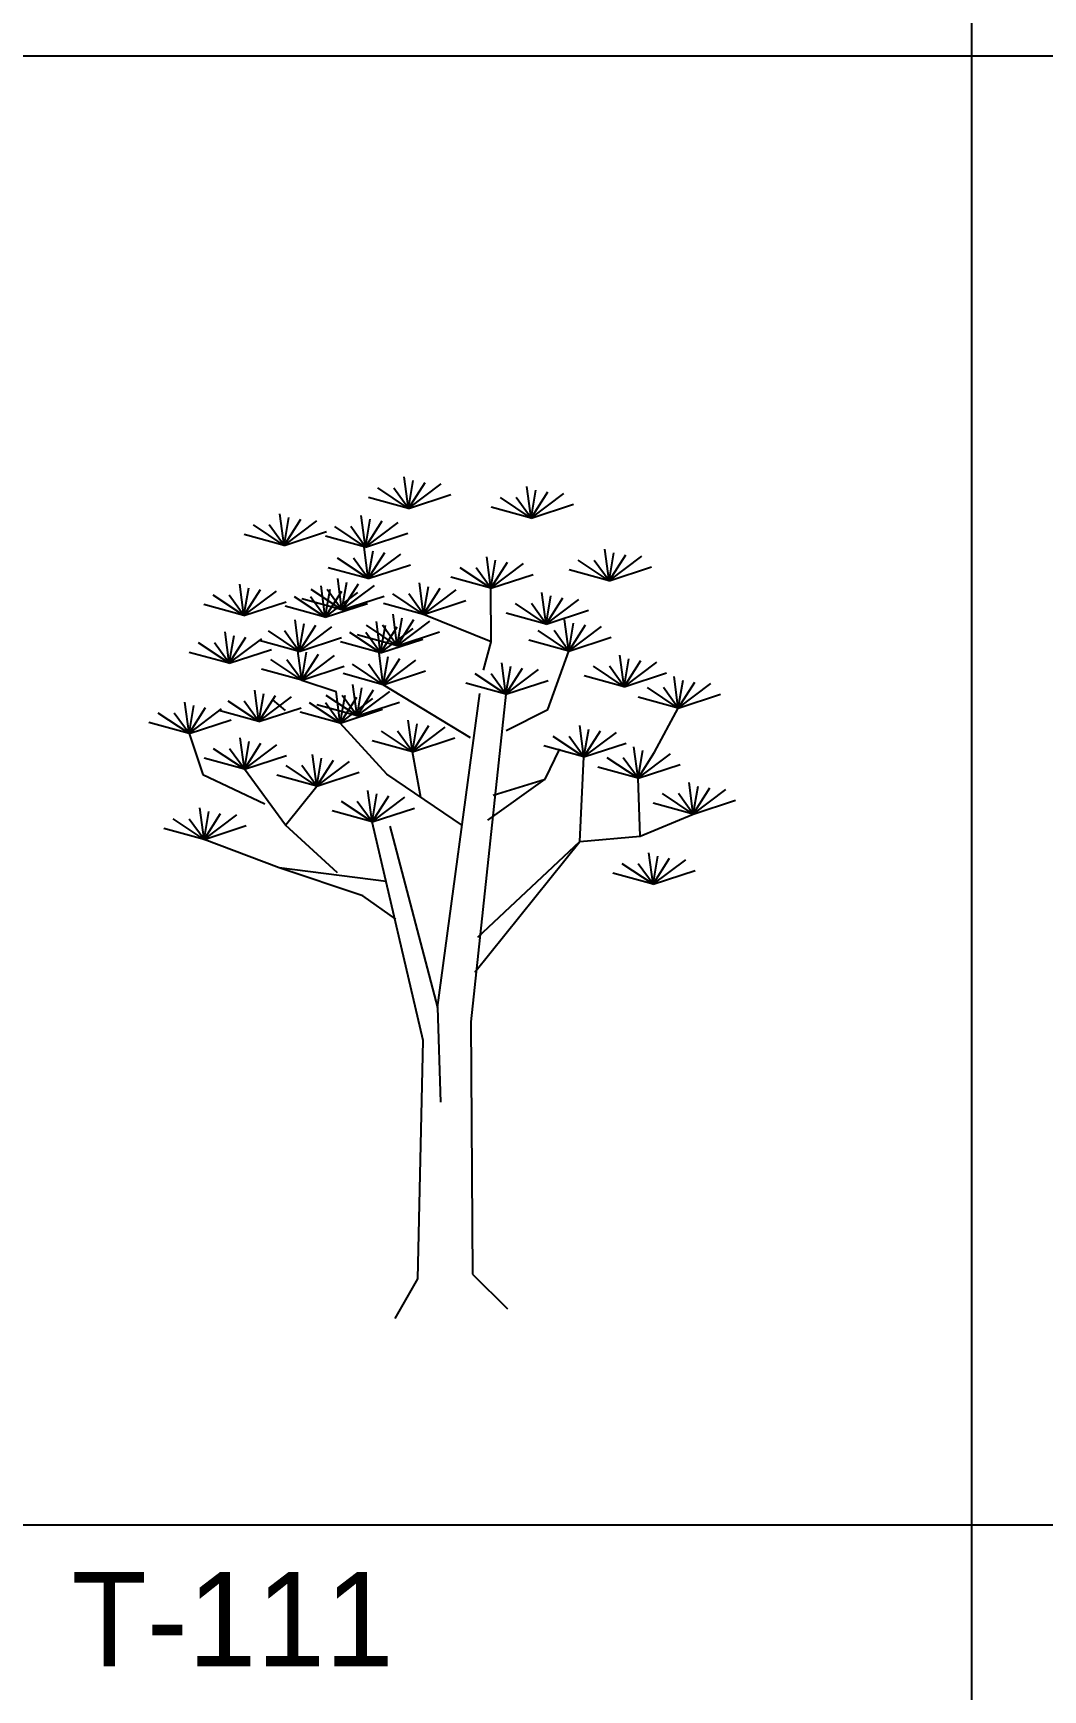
# Model space of a CAD drawing. Header units: millimetres. Extents: x 0 to 25200, y 0 to 17820.
# Drawn here: x 1938 to 3224, y 6852 to 8963 of the extents above; entities that cross this region are included whole.
import ezdxf
from ezdxf.enums import TextEntityAlignment as Align

# ---------------------------------------------------------------- set-up
doc = ezdxf.new("R2010")
doc.units = ezdxf.units.MM
doc.header["$LTSCALE"] = 100
doc.header["$MEASUREMENT"] = 0
for name, color, linetype in [('CO-TREE', 251, 'Continuous'), ('TB-FORM', 7, 'Continuous'), ('TB-TEXT', 4, 'Continuous')]:
    doc.layers.add(name, color=color, linetype=linetype)
doc.styles.add('DH-TEXT', font='')
doc.styles.get('DH-TEXT').set_extended_font_data('HY울릉도L')

# ---------------------------------------------------------------- blocks, each defined once
blk = doc.blocks.new('T-111')
at = {"layer": 'CO-TREE'}
for p, q in [((12.3, 1024.2), (6.9, 1064.4)), ((12.3, 1024.2), (18.4, 1059.9)), ((12.3, 1024.2), (33.4, 1057.5)), ((12.3, 1024.2), (53.9, 1055.6)), ((12.3, 1024.2), (-38.8, 1038.2)), ((12.3, 1024.2), (-27, 1050.4)), ((12.3, 1024.2), (-6.6, 1050.3)), ((12.3, 1024.2), (66.1, 1041.9)), ((168.5, 1012), (129.3, 1038.2)), ((168.5, 1012), (149.6, 1038.1)), ((168.5, 1012), (163.1, 1052.2)), ((168.5, 1012), (174.6, 1047.7)), ((168.5, 1012), (189.6, 1045.3)), ((168.5, 1012), (210.1, 1043.4)), ((-146.2, 977.1), (-151.5, 1017.3)), ((-42.5, 975.1), (-47.9, 1015.3)), ((168.5, 1012), (117.4, 1026)), ((168.5, 1012), (222.4, 1029.7)), ((-146.2, 977.1), (-185.4, 1003.2)), ((-146.2, 977.1), (-165.1, 1003.2)), ((-146.2, 977.1), (-140, 1012.7)), ((-146.2, 977.1), (-125.1, 1010.4)), ((-146.2, 977.1), (-104.6, 1008.5)), ((-146.2, 977.1), (-92.3, 994.8)), ((-42.5, 975.1), (-81.8, 1001.2)), ((-42.5, 975.1), (-61.4, 1001.2)), ((-42.5, 975.1), (-36.4, 1010.7)), ((-42.5, 975.1), (-21.4, 1008.3)), ((-42.5, 975.1), (-0.9, 1006.4)), ((-42.5, 975.1), (11.3, 992.7)), ((-146.2, 977.1), (-197.3, 991.1)), ((-42.5, 975.1), (-93.6, 989.1)), ((-39, 934.8), (-44.4, 974.9)), ((267.9, 932.1), (262.5, 972.2)), ((-39, 934.8), (-78.2, 960.9)), ((-39, 934.8), (-57.9, 960.8)), ((-39, 934.8), (-32.9, 970.4)), ((-39, 934.8), (-17.9, 968)), ((-39, 934.8), (2.6, 966.1)), ((-39, 934.8), (14.9, 952.4)), ((117.2, 922.6), (111.9, 962.7)), ((117.2, 922.6), (123.3, 958.2)), ((117.2, 922.6), (138.3, 955.8)), ((117.2, 922.6), (158.8, 953.9)), ((267.9, 932.1), (228.6, 958.2)), ((267.9, 932.1), (249, 958.1)), ((267.9, 932.1), (274, 967.7)), ((267.9, 932.1), (289, 965.3)), ((267.9, 932.1), (309.5, 963.4)), ((-39, 934.8), (-90.1, 948.8)), ((-72.5, 894.9), (-77.8, 935.1)), ((-72.5, 894.9), (-66.4, 930.5)), ((31.5, 889.2), (26.1, 929.4)), ((117.2, 922.6), (66.1, 936.6)), ((117.2, 922.6), (78, 948.7)), ((117.2, 922.6), (98.3, 948.6)), ((117.2, 922.6), (171.1, 940.2)), ((267.9, 932.1), (216.8, 946.1)), ((267.9, 932.1), (321.7, 949.7)), ((-197.4, 887.7), (-236.7, 913.8)), ((-197.4, 887.7), (-216.4, 913.7)), ((-197.4, 887.7), (-202.8, 927.8)), ((-197.4, 887.7), (-191.3, 923.3)), ((-197.4, 887.7), (-176.3, 920.9)), ((-197.4, 887.7), (-155.9, 919)), ((-93.8, 885.6), (-133.1, 911.8)), ((-72.5, 894.9), (-123.6, 908.9)), ((-93.8, 885.6), (-112.7, 911.7)), ((-72.5, 894.9), (-111.7, 921)), ((-93.8, 885.6), (-99.2, 925.8)), ((-93.8, 885.6), (-87.7, 921.3)), ((-93.8, 885.6), (-72.7, 918.9)), ((-93.8, 885.6), (-52.2, 917)), ((-72.5, 894.9), (-91.4, 920.9)), ((-72.5, 894.9), (-51.4, 928.1)), ((-72.5, 894.9), (-30.9, 926.2)), ((-72.5, 894.9), (-18.6, 912.5)), ((31.5, 889.2), (-7.8, 915.3)), ((31.5, 889.2), (12.6, 915.3)), ((31.5, 889.2), (37.6, 924.8)), ((31.5, 889.2), (52.6, 922.5)), ((31.5, 889.2), (73.1, 920.6)), ((117.6, 854.3), (117.2, 922.6)), ((187.7, 877), (182.3, 917.2)), ((187.7, 877), (193.8, 912.7)), ((187.7, 877), (208.8, 910.3)), ((187.7, 877), (229.3, 908.4)), ((-197.4, 887.7), (-248.5, 901.7)), ((-197.4, 887.7), (-143.6, 905.3)), ((-93.8, 885.6), (-144.9, 899.6)), ((-93.8, 885.6), (-40, 903.3)), ((31.5, 889.2), (-19.6, 903.2)), ((-2, 849.3), (-7.4, 889.5)), ((31.5, 889.2), (85.3, 906.9)), ((117.6, 854.3), (31.5, 889.2)), ((187.7, 877), (136.6, 891)), ((187.7, 877), (148.5, 903.1)), ((187.7, 877), (168.8, 903.1)), ((187.7, 877), (241.6, 894.7)), ((-216.1, 826.9), (-221.5, 867.1)), ((-127, 842.1), (-166.2, 868.2)), ((-127, 842.1), (-145.9, 868.1)), ((-127, 842.1), (-132.3, 882.3)), ((-127, 842.1), (-120.8, 877.7)), ((-127, 842.1), (-105.9, 875.4)), ((-127, 842.1), (-85.4, 873.4)), ((-23.3, 840.1), (-62.6, 866.2)), ((-23.3, 840.1), (-42.3, 866.1)), ((-2, 849.3), (-41.2, 875.5)), ((-23.3, 840.1), (-28.7, 880.3)), ((-23.3, 840.1), (-17.2, 875.7)), ((-23.3, 840.1), (-2.2, 873.3)), ((-23.3, 840.1), (18.2, 871.4)), ((-2, 849.3), (-20.9, 875.4)), ((-2, 849.3), (4.1, 885)), ((-2, 849.3), (19.1, 882.6)), ((-2, 849.3), (39.6, 880.7)), ((-2, 849.3), (51.9, 867)), ((216.6, 842.6), (177.3, 868.7)), ((216.6, 842.6), (197.7, 868.7)), ((216.6, 842.6), (211.2, 882.8)), ((216.6, 842.6), (222.7, 878.2)), ((216.6, 842.6), (237.7, 875.8)), ((216.6, 842.6), (258.2, 873.9)), ((-216.1, 826.9), (-255.4, 853)), ((-216.1, 826.9), (-235.1, 853)), ((-216.1, 826.9), (-210, 862.5)), ((-216.1, 826.9), (-195, 860.2)), ((-216.1, 826.9), (-174.6, 858.3)), ((-216.1, 826.9), (-162.3, 844.5)), ((-127, 842.1), (-178.1, 856.1)), ((-123.8, 805.4), (-129.1, 845.6)), ((-127, 842.1), (-73.1, 859.7)), ((-23.3, 840.1), (-74.4, 854.1)), ((-2, 849.3), (-53.1, 863.3)), ((-23.3, 840.1), (30.5, 857.7)), ((107.9, 818.3), (117.6, 854.3)), ((216.6, 842.6), (165.5, 856.6)), ((216.6, 842.6), (270.4, 860.2)), ((-216.1, 826.9), (-267.2, 840.9)), ((-123.8, 805.4), (-163, 831.6)), ((-123.8, 805.4), (-142.7, 831.5)), ((-123.8, 805.4), (-117.6, 841.1)), ((-123.8, 805.4), (-102.6, 838.7)), ((-123.8, 805.4), (-82.2, 836.8)), ((-19.8, 799.7), (-59, 825.9)), ((-19.8, 799.7), (-38.7, 825.8)), ((-19.8, 799.7), (-25.2, 839.9)), ((-19.8, 799.7), (-13.7, 835.4)), ((-19.8, 799.7), (1.3, 833)), ((-19.8, 799.7), (21.8, 831.1)), ((136.4, 787.6), (131.1, 827.7)), ((189.8, 768.2), (216.6, 842.6)), ((287.1, 797.1), (281.7, 837.2)), ((287.1, 797.1), (293.2, 832.7)), ((287.1, 797.1), (308.2, 830.3)), ((287.1, 797.1), (328.7, 828.4)), ((-123.8, 805.4), (-174.9, 819.4)), ((-123.8, 805.4), (-69.9, 823.1)), ((-123.8, 805.4), (-80, 790.8)), ((-19.8, 799.7), (-70.9, 813.8)), ((-19.8, 799.7), (34.1, 817.4)), ((136.4, 787.6), (97.2, 813.7)), ((136.4, 787.6), (117.5, 813.6)), ((136.4, 787.6), (142.5, 823.2)), ((136.4, 787.6), (157.5, 820.8)), ((136.4, 787.6), (178, 818.9)), ((136.4, 787.6), (190.3, 805.2)), ((287.1, 797.1), (236, 811)), ((287.1, 797.1), (247.8, 823.2)), ((287.1, 797.1), (268.2, 823.1)), ((287.1, 797.1), (340.9, 814.7)), ((355.9, 769.8), (350.6, 810)), ((355.9, 769.8), (362.1, 805.4)), ((355.9, 769.8), (377.1, 803.1)), ((-178.3, 752.6), (-183.6, 792.8)), ((-178.3, 752.6), (-172.1, 788.3)), ((-178.3, 752.6), (-157.1, 785.9)), ((-178.3, 752.6), (-136.7, 784)), ((-53.3, 759.9), (-92.5, 786)), ((-53.3, 759.9), (-92.5, 786)), ((-74.6, 750.6), (-80, 790.8)), ((-74.6, 750.6), (-68.5, 786.3)), ((-74.6, 750.6), (-53.5, 783.9)), ((-74.6, 750.6), (-33, 782)), ((-53.3, 759.9), (-72.2, 785.9)), ((-53.3, 759.9), (-72.2, 785.9)), ((-53.3, 759.9), (-58.6, 800)), ((-53.3, 759.9), (-58.6, 800)), ((-53.3, 759.9), (-47.2, 795.5)), ((-53.3, 759.9), (-47.2, 795.5)), ((-53.3, 759.9), (-32.2, 793.1)), ((-53.3, 759.9), (-32.2, 793.1)), ((-53.3, 759.9), (-11.7, 791.2)), ((-53.3, 759.9), (-11.7, 791.2)), ((91.4, 731.9), (-19.8, 799.7)), ((49.4, 388.3), (103.1, 788.3)), ((136.4, 787.6), (85.3, 801.6)), ((136.4, 787.6), (91.7, 369.9)), ((355.9, 769.8), (304.8, 783.8)), ((355.9, 769.8), (316.7, 795.9)), ((355.9, 769.8), (337, 795.9)), ((355.9, 769.8), (397.5, 801.2)), ((355.9, 769.8), (409.8, 787.5)), ((-267.4, 737.4), (-306.7, 763.6)), ((-267.4, 737.4), (-286.3, 763.5)), ((-267.4, 737.4), (-272.8, 777.6)), ((-267.4, 737.4), (-261.3, 773.1)), ((-267.4, 737.4), (-246.3, 770.7)), ((-267.4, 737.4), (-225.8, 768.8)), ((-178.3, 752.6), (-229.3, 766.6)), ((-178.3, 752.6), (-217.5, 778.8)), ((-178.3, 752.6), (-197.1, 778.7)), ((-178.3, 752.6), (-124.4, 770.3)), ((-144.4, 766.7), (-160.7, 780.3)), ((-74.6, 750.6), (-125.7, 764.6)), ((-74.6, 750.6), (-113.9, 776.7)), ((-53.3, 759.9), (-104.4, 773.9)), ((-53.3, 759.9), (-104.4, 773.9)), ((-74.6, 750.6), (-93.5, 776.7)), ((-74.6, 750.6), (-20.8, 768.3)), ((-53.3, 759.9), (0.6, 777.5)), ((-53.3, 759.9), (0.6, 777.5)), ((136.8, 741.4), (189.8, 768.2)), ((325.8, 713.6), (355.9, 769.8)), ((-267.4, 737.4), (-318.5, 751.4)), ((-267.4, 737.4), (-213.6, 755.1)), ((-15.4, 685.6), (-74.6, 750.6)), ((17.2, 714.3), (-22, 740.5)), ((17.2, 714.3), (-1.7, 740.4)), ((17.2, 714.3), (11.9, 754.5)), ((17.2, 714.3), (23.3, 750)), ((17.2, 714.3), (38.3, 747.6)), ((17.2, 714.3), (58.8, 745.7)), ((235.8, 707.6), (230.4, 747.8)), ((235.8, 707.6), (241.9, 743.2)), ((235.8, 707.6), (256.9, 740.8)), ((235.8, 707.6), (277.4, 738.9)), ((-267.4, 737.4), (-249.9, 685.4)), ((-196.9, 691.9), (-236.2, 718)), ((-196.9, 691.9), (-215.9, 717.9)), ((-196.9, 691.9), (-202.3, 732.1)), ((-196.9, 691.9), (-190.8, 727.5)), ((-196.9, 691.9), (-175.8, 725.1)), ((-196.9, 691.9), (-155.4, 723.2)), ((17.2, 714.3), (-33.9, 728.3)), ((17.2, 714.3), (71.1, 732)), ((235.8, 707.6), (184.7, 721.6)), ((186.5, 679.3), (205.3, 717.9)), ((235.8, 707.6), (196.5, 733.7)), ((235.8, 707.6), (216.9, 733.6)), ((235.8, 707.6), (289.7, 725.2)), ((304.7, 680.4), (299.3, 720.5)), ((-196.9, 691.9), (-248, 705.9)), ((-196.9, 691.9), (-143.1, 709.5)), ((-104.6, 670.4), (-109.9, 710.6)), ((-104.6, 670.4), (-98.4, 706.1)), ((-104.6, 670.4), (-83.5, 703.7)), ((-104.6, 670.4), (-63, 701.8)), ((27.8, 656.1), (17.2, 714.3)), ((230.4, 600), (235.8, 707.6)), ((304.7, 680.4), (265.4, 706.5)), ((304.7, 680.4), (285.8, 706.4)), ((304.7, 680.4), (310.8, 716)), ((304.7, 680.4), (325.8, 713.6)), ((304.7, 680.4), (346.3, 711.7)), ((304.7, 680.4), (358.5, 698)), ((-249.9, 685.4), (-170.9, 648)), ((-144.5, 620.7), (-196.9, 691.9)), ((-104.6, 670.4), (-155.7, 684.4)), ((-104.6, 670.4), (-143.8, 696.5)), ((-104.6, 670.4), (-123.5, 696.5)), ((-104.6, 670.4), (-50.7, 688.1)), ((80.9, 620.1), (-15.4, 685.6)), ((113.4, 627.1), (186.5, 679.3)), ((120, 658.7), (186.5, 679.3)), ((304.7, 680.4), (253.6, 694.4)), ((307.4, 606.7), (304.7, 680.4)), ((-144.5, 620.7), (-104.6, 670.4)), ((-34.1, 624.9), (-39.4, 665)), ((-34.1, 624.9), (-27.9, 660.5)), ((-34.1, 624.9), (-13, 658.1)), ((-34.1, 624.9), (7.5, 656.2)), ((375.2, 634.8), (335.9, 660.9)), ((375.2, 634.8), (356.2, 660.9)), ((375.2, 634.8), (369.8, 675)), ((375.2, 634.8), (381.3, 670.4)), ((375.2, 634.8), (396.3, 668.1)), ((375.2, 634.8), (416.7, 666.2)), ((-248.2, 602.4), (-253.6, 642.6)), ((-248.2, 602.4), (-242.1, 638.1)), ((-248.2, 602.4), (-227.1, 635.7)), ((-248.2, 602.4), (-206.6, 633.8)), ((-34.1, 624.9), (-85.2, 638.9)), ((-34.1, 624.9), (-73.3, 651)), ((-34.1, 624.9), (-53, 650.9)), ((-34.1, 624.9), (19.8, 642.5)), ((307.4, 606.7), (375.2, 634.8)), ((375.2, 634.8), (324.1, 648.8)), ((375.2, 634.8), (429, 652.4)), ((-248.2, 602.4), (-299.3, 616.4)), ((-248.2, 602.4), (-287.5, 628.6)), ((-248.2, 602.4), (-267.1, 628.5)), ((-248.2, 602.4), (-194.4, 620.1)), ((-78.3, 560), (-144.5, 620.7)), ((31, 346.1), (-34.1, 624.9)), ((-11.4, 619.5), (49.4, 388.3)), ((-152.7, 566.5), (-248.2, 602.4)), ((96.8, 433.3), (230.4, 600)), ((100.7, 477.8), (230.4, 600)), ((230.4, 600), (307.4, 606.7)), ((323.9, 545.3), (284.6, 571.5)), ((323.9, 545.3), (305, 571.4)), ((323.9, 545.3), (318.5, 585.5)), ((323.9, 545.3), (330, 581)), ((323.9, 545.3), (345, 578.6)), ((323.9, 545.3), (365.5, 576.7)), ((-16.3, 548.8), (-152.7, 566.5)), ((-46.1, 530.7), (-152.7, 566.5)), ((323.9, 545.3), (272.8, 559.4)), ((323.9, 545.3), (377.7, 563)), ((-3.8, 500.8), (-46.1, 530.7)), ((49.4, 388.3), (53.2, 267.7)), ((91.7, 369.9), (93.9, 48.6)), ((24.3, 42.5), (31, 346.1)), ((-4.6, -8), (24.3, 42.5)), ((93.9, 48.6), (138.4, 4.5))]:
    blk.add_line(p, q, dxfattribs=at)

msp = doc.modelspace()

# ---------------------------------------------------------------- linework, layer by layer
at = {"layer": 'TB-FORM', "color": 251}
for p, q in [((3133.3, 16350), (3133.3, 2598)), ((12000, 8934), (600, 8934)), ((12000, 7062), (600, 7062))]:
    msp.add_line(p, q, dxfattribs=at)

# ---------------------------------------------------------------- block references
at = {"layer": 'CO-TREE'}
msp.add_blockref('T-111', (2403.6, 7333.2), dxfattribs=at)

# ---------------------------------------------------------------- texts
at = {"layer": 'TB-TEXT', "style": 'DH-TEXT'}
msp.add_text('T-111', height=120, dxfattribs=at).set_placement((1986.7, 6942), align=Align.MIDDLE_LEFT)

doc.saveas('drawing.dxf')
